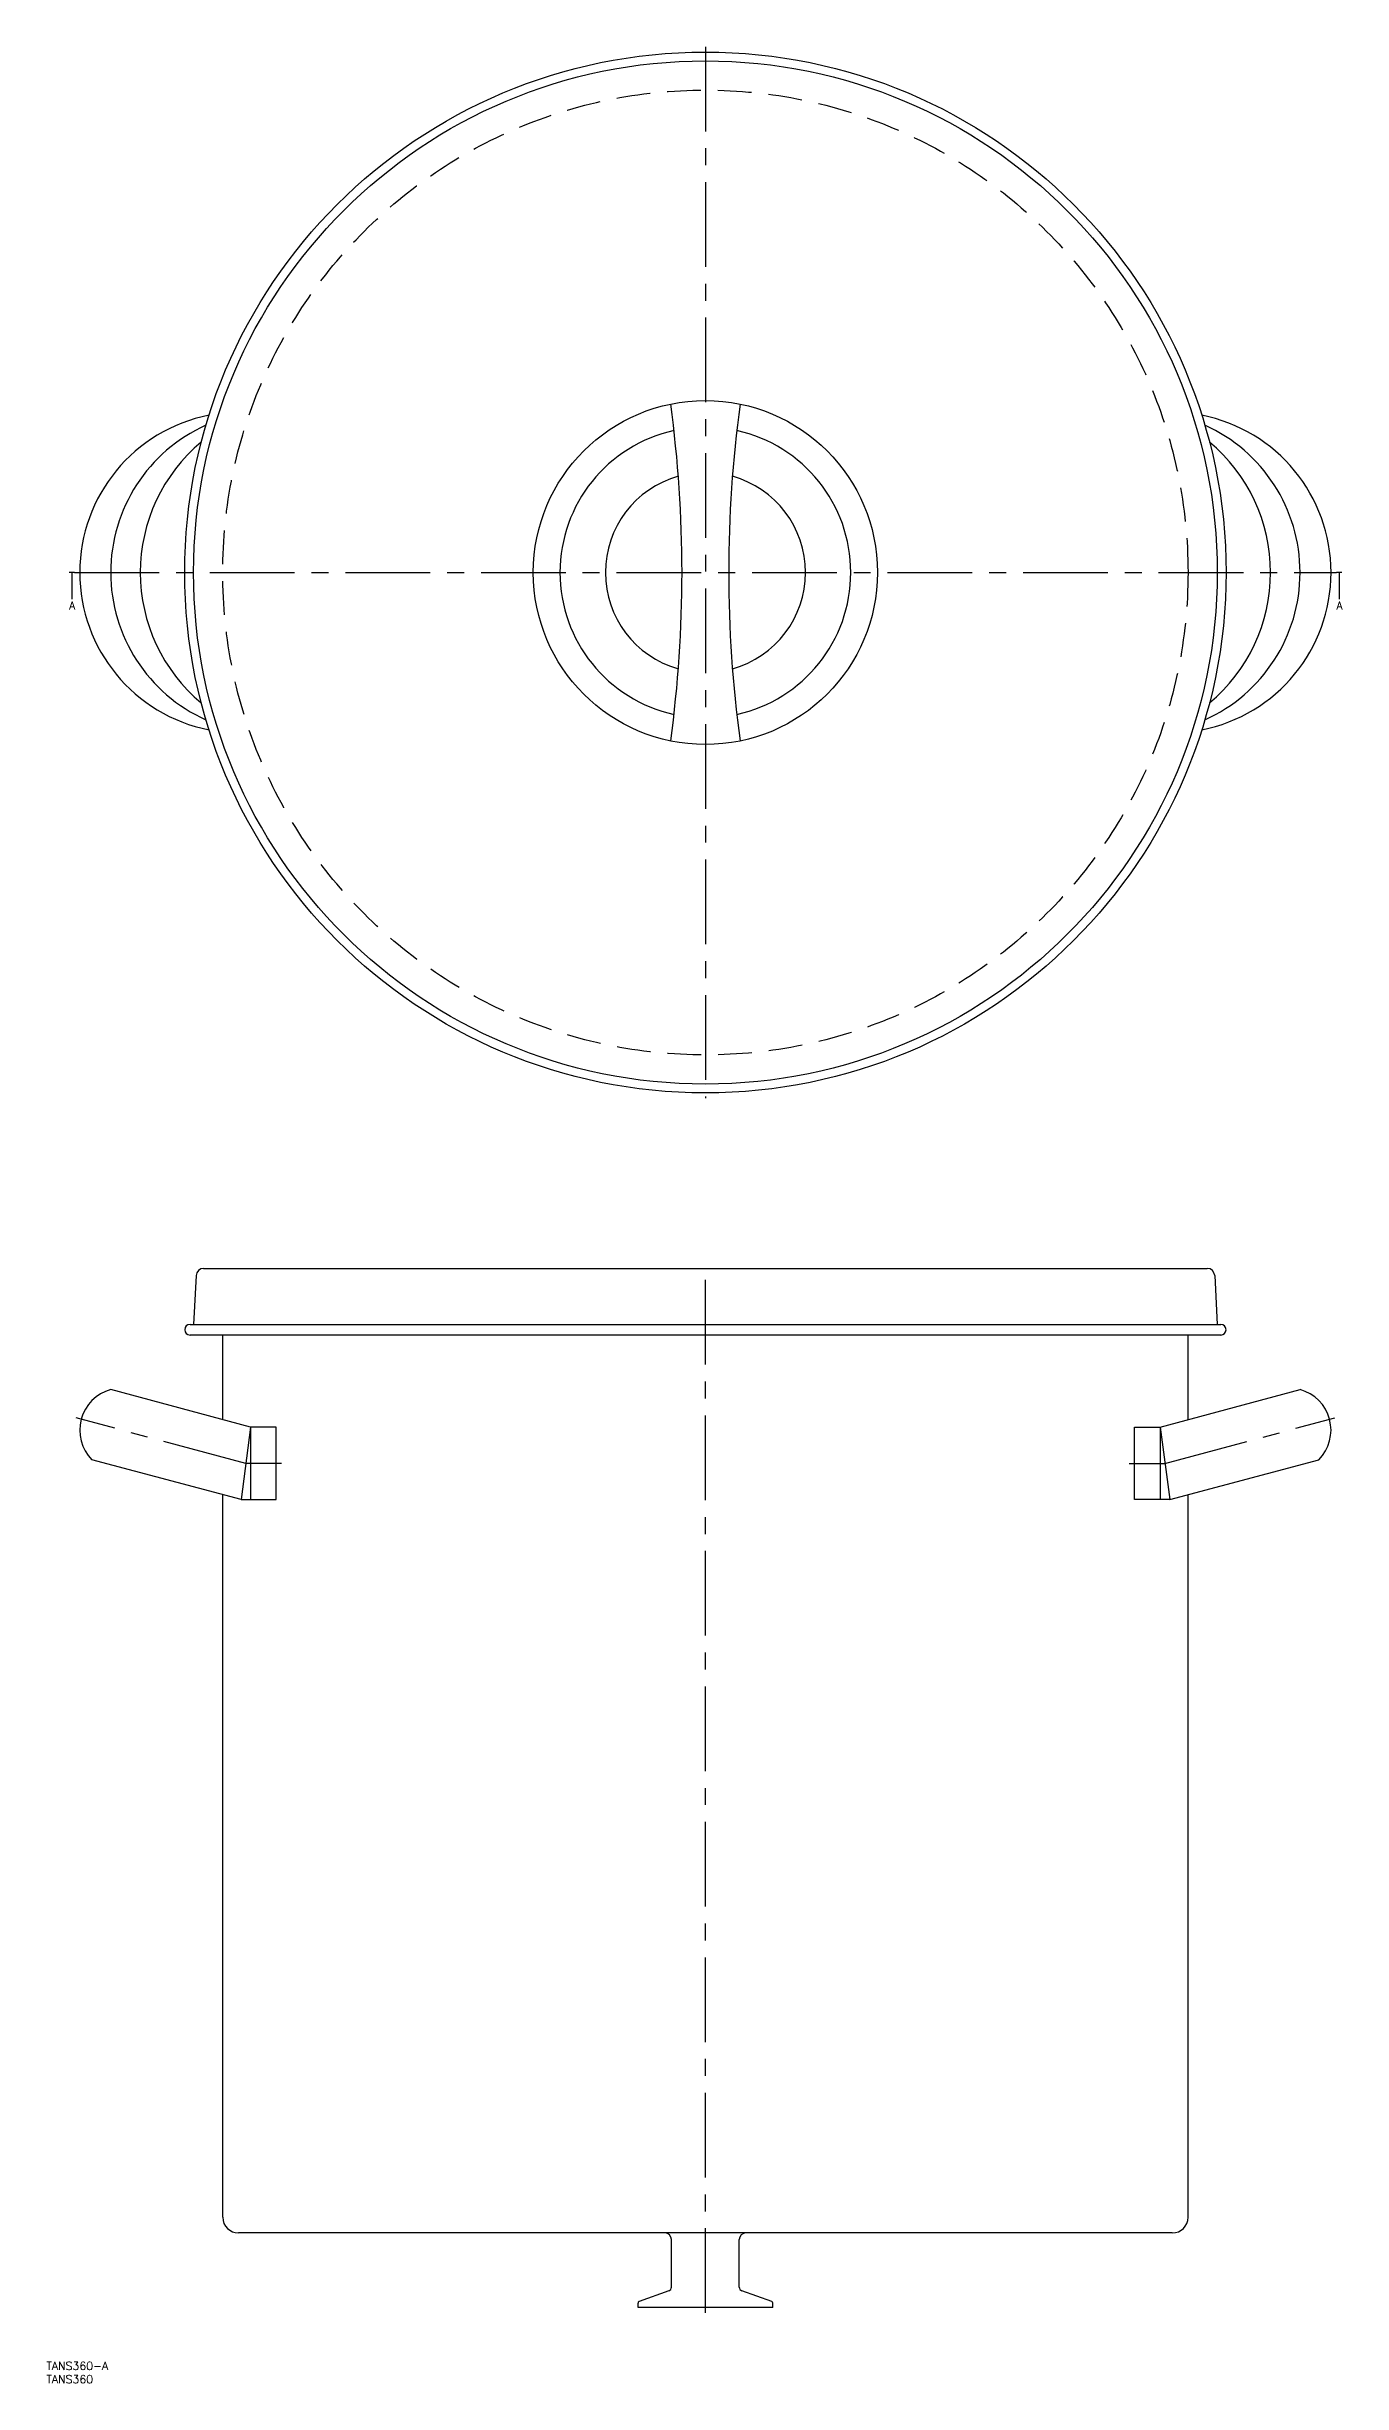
# Model space of a CAD drawing. Extents: x -247 to 740, y -689 to 197.
# Drawn here: x -247 to 239, y -679 to 197 of the extents above; entities that cross this region are included whole.
import ezdxf

# ---------------------------------------------------------------- set-up
doc = ezdxf.new("R2010")
doc.units = 0
doc.linetypes.add('CENTER', pattern=[50.8, 31.75, -6.35, 6.35, -6.35])
doc.linetypes.add('DASHED', pattern=[19.05, 12.7, -6.35])
doc.layers.get('0').update_dxf_attribs({"linetype": 'CONTINUOUS'})
doc.layers.add('CENTER', color=1, linetype='CONTINUOUS')
doc.styles.get("Standard").update_dxf_attribs({"font": 'txt.shx', "height": 3, "bigfont": 'bigfont.shx'})

msp = doc.modelspace()

# ---------------------------------------------------------------- linework, layer by layer
at = {"color": 7, "linetype": 'CONTINUOUS'}
for p, q in [((-188.1, -260.95), (188.1, -260.95)), ((-190.9, -263.6), (-191.86, -281.95)), ((190.9, -263.6), (191.86, -281.95)), ((-193.17, -281.95), (193.17, -281.95)), ((193.17, -285.95), (-193.17, -285.95)), ((-180.9, -317.67), (-180.9, -285.95)), ((180.9, -317.67), (180.9, -285.95)), ((-170.48, -320.46), (-222.91, -306.41)), ((170.48, -320.46), (222.91, -306.41)), ((-170.48, -320.46), (-174.06, -347.66)), ((-160.88, -320.46), (-170.48, -320.46)), ((-170.48, -320.46), (-170.48, -347.66)), ((-160.88, -347.66), (-160.88, -320.46)), ((160.88, -347.66), (160.88, -320.46)), ((160.88, -320.46), (170.48, -320.46)), ((170.48, -320.46), (170.48, -347.66)), ((170.48, -320.46), (174.06, -347.66)), ((-174.06, -347.66), (-229.95, -332.68)), ((174.06, -347.66), (229.95, -332.68)), ((-180.9, -616.75), (-180.9, -345.83)), ((-174.06, -347.66), (-160.88, -347.66)), ((174.06, -347.66), (160.88, -347.66)), ((180.9, -616.75), (180.9, -345.83)), ((175, -622.65), (-175, -622.65)), ((-12.7, -642.95), (-12.7, -625.15)), ((-12.7, -642.95), (-12.7, -625.15)), ((12.7, -642.95), (12.7, -625.15)), ((12.7, -642.95), (12.7, -625.15)), ((-13.67, -644.34), (-24.86, -648.41)), ((24.86, -648.41), (13.67, -644.34)), ((-25.25, -650.65), (-25.25, -648.96)), ((25.25, -650.65), (-25.25, -650.65)), ((25.25, -650.65), (25.25, -648.96))]:
    msp.add_line(p, q, dxfattribs=at)
at = {"color": 7}
for points in [[(-237.5, 0, 0), (-237.5, -9.99, 0)], [(237.5, 0, 0), (237.5, -9.99, 0)]]:
    msp.add_polyline3d(points, dxfattribs=at)
at = {"color": 7, "linetype": 'CONTINUOUS'}
for radius in [195.17, 191.86, 64.5]:
    msp.add_circle((0, 0), radius, dxfattribs=at)
at = {"color": 3, "linetype": 'DASHED'}
msp.add_circle((0, 0), 180.9, dxfattribs=at)
at = {"color": 7, "linetype": 'CONTINUOUS'}
for centre, radius, start, end in [((-480.43, 0), 471.68, 352.30279, 7.69721), ((480.43, 0), 471.68, 172.30279, 187.69721), ((-174.36, 0), 60.14, 101.19359, 258.80641), ((-162.33, 0), 60.58, 114.22218, 245.77782), ((0, 0), 54.5, 102.46294, 257.53706), ((0, 0), 54.5, 282.46294, 77.53706), ((174.36, 0), 60.14, 281.19359, 78.80641), ((162.33, 0), 60.58, 294.22218, 65.77782), ((-148.08, 0), 63.74, 129.87407, 230.12593), ((148.08, 0), 63.74, 309.87407, 50.12593), ((0, 0), 37.5, 105.6783, 254.3217), ((0, 0), 37.5, 285.6783, 74.3217), ((-188.1, -263.75), 2.8, 90, 177), ((188.1, -263.75), 2.8, 3, 90), ((-193.17, -283.95), 2, 90, 270), ((193.17, -283.95), 2, 270, 90), ((-218.74, -321.61), 15.76, 105.32892, 224.67108), ((218.74, -321.61), 15.76, 315.32892, 74.67108), ((-175, -616.75), 5.9, 180, 270), ((175, -616.75), 5.9, 270, 0), ((-15.2, -625.15), 2.5, 0, 90), ((15.2, -625.15), 2.5, 90, 180), ((-14.17, -642.95), 1.47, 290, 0), ((14.17, -642.95), 1.47, 180, 250), ((-24.66, -648.96), 0.588, 110, 180), ((24.66, -648.96), 0.588, 0, 70)]:
    msp.add_arc(centre, radius, start, end, dxfattribs=at)
at = {"layer": 'CENTER', "color": 1, "linetype": 'CENTER'}
for p, q in [((0, 197.17), (0, -197.17)), ((-236.5, 0), (-238.5, 0)), ((-236.5, 0), (236.5, 0)), ((238.5, 0), (236.5, 0)), ((0, -652.65), (0, -258.95)), ((-172.27, -334.06), (-235.89, -317.01)), ((172.27, -334.06), (235.89, -317.01)), ((-158.88, -334.06), (-172.27, -334.06)), ((158.88, -334.06), (172.27, -334.06))]:
    msp.add_line(p, q, dxfattribs=at)

# ---------------------------------------------------------------- texts
at = {"color": 137, "linetype": 'CONTINUOUS'}
for p in [(-238.47, -13.83), (236.53, -13.83)]:
    msp.add_text('A', height=3, dxfattribs=at).set_placement(p)
at = {"color": 7, "linetype": 'CONTINUOUS'}
for s, p in [('TANS360-A', (-247, -674.02)), ('TANS360', (-247, -679.02))]:
    msp.add_text(s, height=3, dxfattribs=at).set_placement(p)

doc.saveas('drawing.dxf')
